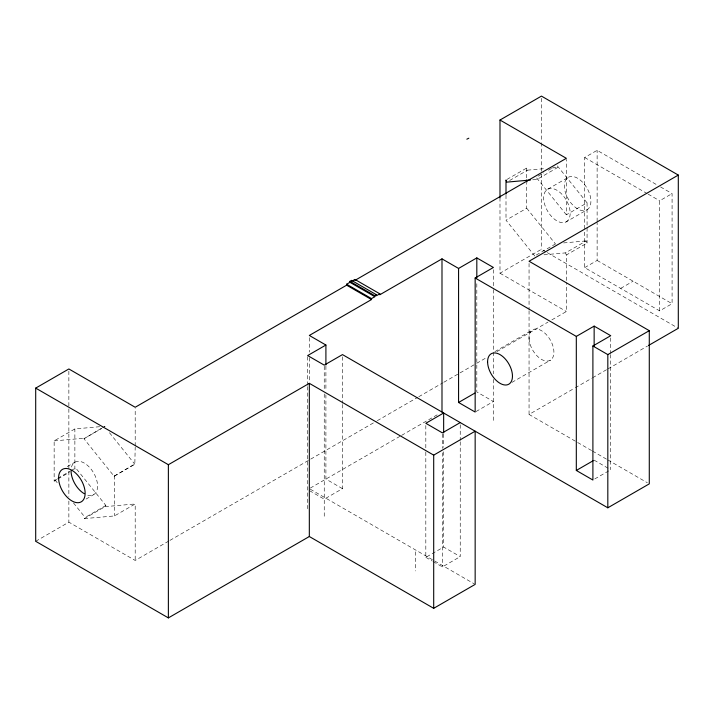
<?xml version="1.0" encoding="UTF-8"?>
<svg xmlns="http://www.w3.org/2000/svg" width="714" height="714" viewBox="0 0 714 714"><rect width="100%" height="100%" fill="white"/><g stroke="black" fill="none" stroke-linecap="round" stroke-linejoin="round"><path stroke-width="0.54" stroke-dasharray="3.57 2.68" d="M101.263 428.409L83.94 438.717L114.097 476.238L134.83 464.27L135.196 447.134M135.196 446.027L135.196 408.372M532.689 179.812L536.999 179.428L557.723 167.46L556.893 165.318L587.069 202.83L566.345 214.807L566.354 159.427M660.548 186.943L672.079 193.601L672.088 303.7L659.647 310.885L584.686 267.625L584.686 229.81M584.686 228.694L584.686 157.517L597.127 150.333L656.701 184.73M584.686 267.625L597.127 260.44L597.127 222.625M597.127 221.518L597.127 150.333M99.648 426.713L74.872 428.927L54.148 440.895L54.148 481.102L56.861 478.835M105.868 505.476L85.136 517.445L84.306 518.623L105.038 506.654L105.868 505.476L75.702 467.956L74.872 469.134L74.872 428.927M104.663 426.749L105.038 426.231L102.209 427.864M114.097 476.238L135.196 463.752M506.94 179.446L526.727 168.022L527.548 170.155L545.871 168.522M509.653 180.499L527.548 170.155M538.061 176.206L543.711 172.94M548.414 170.218L554.073 166.951M83.94 438.717L101.843 428.382M67.268 466.581L74.925 462.163M547.879 189.121L568.603 177.152M57.798 478.291L70.052 471.222M70.989 470.678L75.702 467.956M54.148 481.102L56.977 479.469M57.914 478.924L69.222 472.4M534.804 256.014L506.003 220.207L526.727 208.238L526.727 183.239M86.037 499.077L93.686 494.659M565.943 221.992A18.76 10.835 60 0 0 560.82 193.173A18.76 10.835 60 0 0 543.979 201.509A18.76 10.835 60 0 0 565.943 221.992L586.667 210.023A18.76 10.835 60 0 0 581.544 181.195A18.76 10.835 60 0 0 564.703 189.54A18.76 10.835 60 0 0 586.667 210.023M35.7 541.301L68.865 522.157L135.196 560.454L168.959 540.962M499.987 197.742L499.987 273.221L541.453 249.293L546.272 252.078M536.285 255.041L555.126 244.152M543.961 254.809L565.515 252.881L586.239 240.904L587.069 243.046L566.345 255.014L566.345 281.602M659.647 310.885L659.647 200.786L672.079 193.601M84.306 518.623L114.463 515.927L135.196 503.959L135.196 560.454M494.864 351.645L532.466 329.939M169.923 540.4L309.787 459.655M310.751 459.093L376.34 421.224M377.304 420.671L417.815 397.279M418.779 396.716L442.885 382.802M443.858 382.24L475.685 363.863M476.649 363.31L486.296 357.741M496.908 351.609L548.022 322.094M551.886 319.863L566.354 311.509L566.345 282.708M620.671 288.394L633.113 281.209M310.287 488.09L400.652 435.915M401.616 435.361L439.11 413.718M511.956 382.383L550.521 360.124M342.488 404.454L342.488 488.644L324.245 499.175L308.591 490.134M476.113 411.496L493.401 401.518L476.818 391.941L476.818 281.164M591.576 450.543L529.056 414.45L574.315 388.318M575.279 387.764L591.647 378.313M592.602 377.751L607.052 369.415M608.016 368.861L647.491 346.067M425.821 452.105L425.821 557.339L443.653 547.049L460.235 556.625L460.235 441.413M433.193 561.597L442.403 566.916L460.235 556.625M594.771 478.942L608.846 470.821M552.333 167.942L557.723 167.46M563.605 242.93L586.239 240.904M54.148 440.895L84.306 438.2M105.038 506.654L135.196 503.959M584.686 157.517L647.152 193.574M648.116 194.128L659.647 200.786M597.127 260.44L672.088 303.7M547.236 252.631L678.3 328.279M499.987 273.221L566.354 311.509M592.54 451.096L606.962 459.423M607.926 459.977L647.357 482.744M594.146 460.164L608.881 468.67M342.488 488.644L325.905 479.067L325.905 394.878M310.287 489.206L433.701 560.454M434.665 561.008L474.194 583.829M425.821 557.339L432.273 561.061M566.345 214.807L536.169 177.295L536.999 179.428M526.727 208.238L555.519 244.036M109.465 432.72L134.83 464.27M54.978 479.924L57.718 483.333M73.48 502.951L85.136 517.445M565.515 252.881L566.345 255.014M610.729 337.909L610.729 353.421M610.729 354.528L610.729 469.732M587.069 202.83L587.069 243.046M541.453 98.318L541.453 141.613M541.453 142.729L541.453 249.293M529.056 263.457L529.056 309.644M529.056 310.742L529.056 414.45M526.727 168.022L526.727 178.893M506.003 195.208L506.003 220.207M493.401 269.696L493.401 288.527M493.401 289.634L493.401 373.824M493.401 379.366L493.401 420.671M460.235 424.794L460.235 440.306M443.653 434.058L443.653 447.348M443.653 451.775L443.653 547.049M442.403 433.978L442.403 448.383M442.403 452.81L442.403 566.916M425.821 425.517L425.821 450.989M415.459 551.833L415.459 570.986M342.488 356.822L342.488 403.348M325.905 366.077L325.905 390.451M324.245 366.246L324.245 389.505M324.245 393.941L324.245 518.328M309.323 337.677L309.323 352.109M309.323 357.66L309.323 382.079M307.663 356.67L307.663 385.471M307.663 386.577L307.663 508.752M114.463 475.711L114.463 515.927M68.865 371.182L68.865 407.819M68.865 408.926L68.865 496.623M68.865 501.067L68.865 522.157M71.489 467.045A18.76 10.835 60 0 1 93.686 472.989A18.76 10.835 60 0 1 87.742 495.186M529.056 338.24A17.591 10.157 60 0 0 547.995 361.025A17.591 10.157 60 0 0 547.415 335.83A17.591 10.157 60 0 0 529.056 338.24"/><path stroke-width="1.07" d="M35.7 388.113L168.37 464.707L309.323 383.329L433.701 455.13L475.158 431.194L475.158 584.391L433.701 608.328L309.323 536.517L168.37 617.896L35.7 541.301L35.7 388.113L68.865 368.968L135.196 407.266L346.629 285.189L346.629 284.226L349.949 282.316L349.949 281.352L351.6 280.397L376.483 294.766L376.483 295.721L379.803 293.811L379.803 294.766L441.993 258.861L458.575 268.437L476.818 257.906L493.401 267.473L475.158 278.005L475.158 412.049L458.575 402.473L458.575 268.437M499.987 197.742L499.987 120.032L541.453 96.104L678.3 175.082L678.3 328.279L648.455 345.514M349.949 281.352L374.832 295.721L376.483 294.766M346.629 284.226L371.512 298.595L374.832 296.676L374.832 295.721M371.512 298.595L371.512 299.55L309.323 335.455L325.905 345.032L325.905 364.97M325.905 345.032L307.663 355.563L324.245 365.131L342.488 354.599L607.819 507.797L649.285 483.86L649.285 330.671L529.056 261.253L678.3 175.082M458.575 402.473L474.899 393.057M576.314 336.41L594.146 326.119L610.729 335.696L592.897 345.987L592.897 480.031L576.314 470.455L576.314 336.41L475.158 278.005M460.235 422.581L442.403 432.871L425.821 423.295L443.653 413.004L443.653 432.943M592.897 345.987L607.819 354.599L649.285 330.671M576.314 470.455L593.2 460.7M352.43 280.879L354.92 279.442L379.803 293.811M466.84 139.185L468.83 138.204M530.538 180.008L506.833 182.132L506.003 179.99L506.003 194.119M499.987 120.032L566.354 158.321L354.92 280.397L354.92 279.442M349.949 282.316L374.832 296.676M346.629 285.189L371.512 299.55M607.819 354.599L607.819 507.797M594.146 326.119L594.146 346.058M526.727 179.973L526.727 182.15M476.818 257.906L476.818 277.844M441.993 258.861L441.993 412.049M433.701 455.13L433.701 608.328M351.6 280.397L351.6 281.352M309.323 383.329L309.323 536.517M168.37 464.707L168.37 617.896M84.306 493.731A18.76 10.835 60 0 1 71.043 470.749M487.6 362.176A17.591 10.157 60 0 0 506.538 384.962A17.591 10.157 60 0 0 505.958 359.767A17.591 10.157 60 0 0 487.6 362.176M58.602 477.934A18.76 10.835 60 0 0 78.504 502.683A18.76 10.835 60 0 0 78.504 476.149A18.76 10.835 60 0 0 58.602 477.934"/></g></svg>
